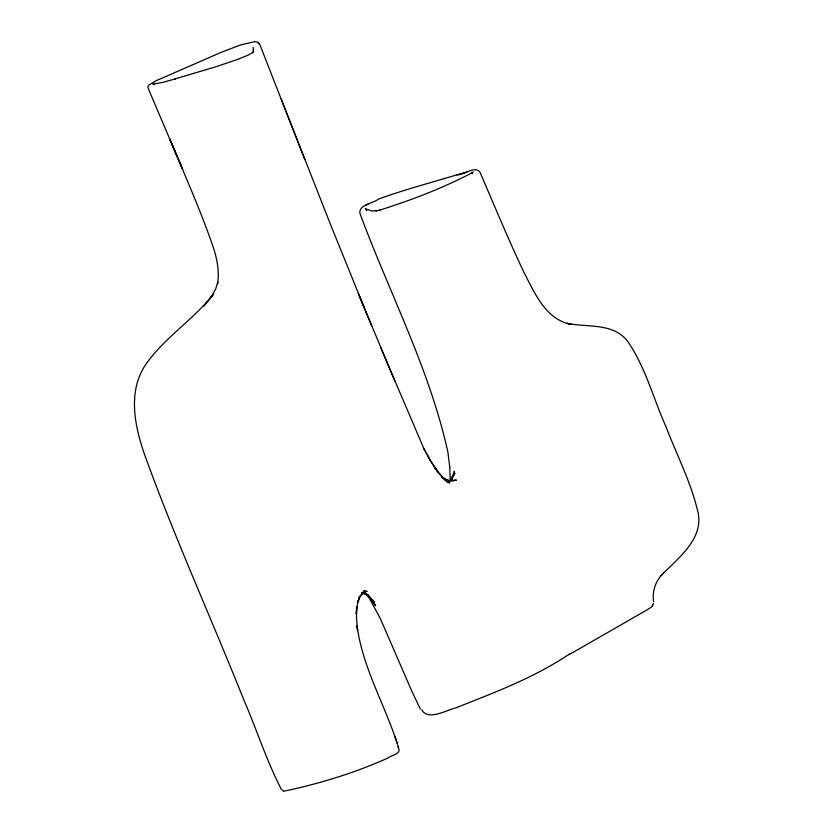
<?xml version="1.0" encoding="UTF-8"?>
<svg xmlns="http://www.w3.org/2000/svg" width="833" height="833" viewBox="0 0 833 833"><rect width="100%" height="100%" fill="white"/><g stroke="black" fill="none" stroke-linecap="round" stroke-linejoin="round"><path stroke-width="1.25" d="M451.59 480.495L452.163 476.83L451.559 480.287M472.061 173.764L473.071 172.056L471.634 173.077L472.332 172.65C442.708 188.196 411.086 200.264 379.202 210.291L379.858 210.155L376.037 210.916M653.457 603.248L651.854 606.747L647.356 609.694L569.012 654.707M452.142 478.611L454.433 471.239L451.913 478.579L454.912 473.175L449.987 480.808M357.919 601.52L359.658 596.095L357.357 604.612L356.232 614.077L356.639 606.663L356.534 618.346L357.555 630.352L357.045 625.521C362.563 668.503 385.877 706.197 398.393 747.159M283.074 789.913L282.689 790.788L283.491 791.277C319.143 783.843 354.681 772.92 388.032 757.978C391.562 754.844 402.745 753.865 397.914 746.93M357.565 602.603L360.595 595.876L364.479 590.451L361.251 594.772L365.677 591.014L362.105 593.231L367.114 591.201L363.48 592.284M652.249 606.247L652.739 605.289M281.554 789.746C266.758 761.331 257.053 730.489 244.329 701.105C211.343 618.398 174.357 537.264 144.182 453.464C134.509 425.351 127.772 391.385 145.483 364.885C164.195 337.854 192.996 320.101 213.206 294.424L203.887 305.992L211.301 296.808L215.674 289.009L217.819 282.106L217.486 283.886C219.506 272.276 217.34 260.552 213.956 249.421C201.305 211.79 184.884 175.576 169.755 138.903L182.666 169.38L149.149 90.662L147.92 87.215L148.628 85.226L156.021 80.759L221.401 52.24L240.737 44.899L254.721 41.671L257.407 42.16L259.844 44.566L304.826 159.54M211.301 296.808L213.206 294.424M663.995 572.563C656.008 580.007 651.927 590.67 653.613 601.488M661.038 575.593C678.479 557.662 706.04 537.629 697.117 508.838C690.13 480.422 676.438 454.256 666.119 426.996C653.416 398.83 645.783 367.957 628.238 342.207C614.473 322.444 587.588 327.702 567.075 323.339L571.261 324.36C545.834 319.81 534.661 292.956 524.061 272.61C508.359 239.498 494.396 205.605 479.87 171.973C474.571 165.382 463.429 175.534 456.848 174.836C430.671 182.802 404.12 189.695 378.421 199.118C373.34 203.387 358.856 204.46 359.866 213.206C389.271 292.768 429.63 369.092 447.935 452.319L449.778 467.469M421.769 709.664C427.475 721.378 446.863 709.966 456.203 707.738C495.114 692.306 534.526 677.562 569.47 653.999M449.226 481.162L451.09 479.891M365.406 205.689L367.894 204.241M443.979 178.595L444.707 178.387M466.928 172.004L456.848 174.836M376.745 210.78L371.539 210.895L365.239 208.739L366.53 209.718M452.152 480.631L456.432 480.287L450.757 480.714L444.884 479.808L449.955 480.985L443.781 478.673L449.726 481.87L443.062 477.746L449.456 483.057L441.927 476.622L447.331 482.151L439.033 473.3M362.032 593.19L365.302 592.94L362.095 593.034M447.613 480.953L456.432 480.287M362.178 593.294L366.822 594.2L362.553 592.825M361.491 592.482L367.603 595.21L364.812 593.367M364.823 593.502L373.975 601.426L367.343 594.762L374.256 602.8L369.04 596.418M154.022 84.674L152.856 84.112L162.06 82.571L175.534 78.812L174.649 79.062L217.486 66.244L237.259 59.528L248.536 54.978L253.159 52.125L252.763 52.927L253.524 49.73L253.482 50.272L253.107 47.242M257.876 42.452L259.105 43.701L258.272 42.847M439.782 474.185L442.76 477.767L434.326 467.021L435.711 468.937M365.791 209.156L366.822 210.749M367.322 594.293L375.673 605.82L368.301 595.501M436.398 469.885L438.575 472.957L430.494 460.764L423.83 448.55L430.494 460.764M368.998 596.501L371.122 599.5L368.207 595.199M430.317 460.472L429.849 459.774L438.314 472.571M367.384 594.627L380.337 618.575L411.929 691.4L420.332 709.112M423.945 448.768L380.681 347.538M394.977 381.379L358.325 293.487L371.643 325.786M364.385 308.075L330.659 224.848L280.846 98.284M397.497 743.921L394.863 736.351M449.758 467.365L450.289 481.058"/></g></svg>
